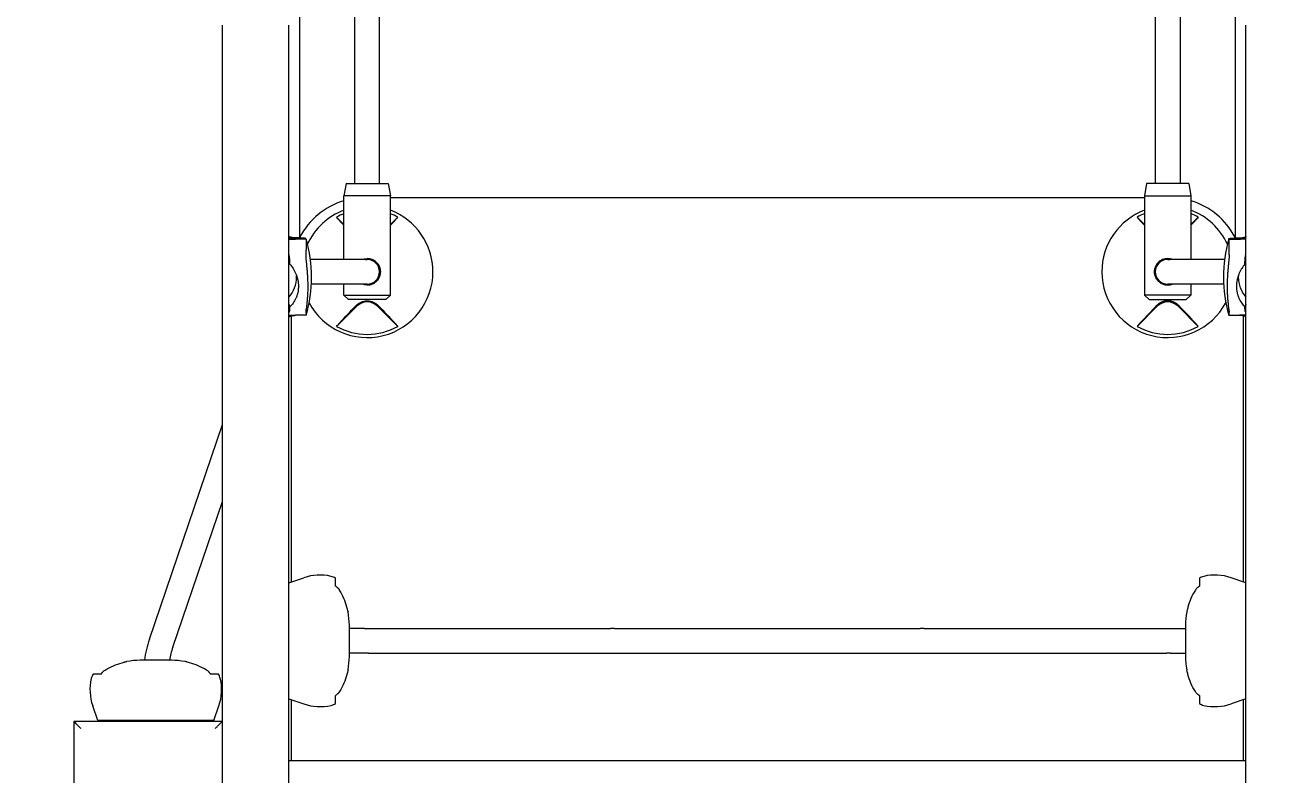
# Model space of a CAD drawing. Extents: x -13189 to 8473, y -8565 to 17872.
# Drawn here: x -879 to -65, y 1614 to 2098 of the extents above; entities that cross this region are included whole.
import ezdxf

# ---------------------------------------------------------------- set-up
doc = ezdxf.new("R2010")
doc.units = 0
doc.header["$LTSCALE"] = 5
doc.header["$PDMODE"] = 33
doc.header["$PDSIZE"] = 20
for name, color, linetype in [('PRODUCT', 3, 'CONTINUOUS'), ('REFERENCE', 9, 'CONTINUOUS'), ('REVIEW_REQUIRED', 30, 'CONTINUOUS')]:
    doc.layers.add(name, color=color, linetype=linetype)
doc.styles.add('LG1', font='arial.ttf', dxfattribs={"height": 185})
doc.dimstyles.new('LG_DIM', dxfattribs={"dimtxt": 185, "dimasz": 120, "dimexe": 50, "dimexo": 1, "dimgap": 50, "dimtad": 1, "dimdec": 0, "dimrnd": 10, "dimtxsty": 'LG1', "dimcen": 2.5, "dimclrt": 4, "dimadec": 4, "dimazin": 3, "dimtfac": 1, "dimtdec": 1, "dimtmove": 0, "dimatfit": 3, "dimarcsym": 0})

# ---------------------------------------------------------------- blocks, each defined once
blk = doc.blocks.new('*D5')
at = {"layer": 'REFERENCE', "color": 0, "transparency": 16777216}
for p in [(3900, 7859.68), (-2500, -5459.68), (7695.79, -5459.68)]:
    blk.add_point(p, dxfattribs=at)
at = {"layer": 'REVIEW_REQUIRED', "color": 0, "lineweight": -2, "transparency": 16777216}
for p, q in [((3901, 7859.68), (7745.79, 7859.68)), ((7695.79, 7739.68), (7695.79, 3779.28)), ((7695.79, -5339.68), (7695.79, 3130.67)), ((-2499, -5459.68), (7745.79, -5459.68))]:
    blk.add_line(p, q, dxfattribs=at)
at = {"layer": 'REVIEW_REQUIRED', "color": 0, "transparency": 16777216}
for points in [[(7675.79, 7739.68), (7715.79, 7739.68), (7695.79, 7859.68)], [(7675.79, -5339.68), (7715.79, -5339.68), (7695.79, -5459.68)]]:
    blk.add_solid(points, dxfattribs=at)
at = {"layer": 'REVIEW_REQUIRED', "color": 4, "transparency": 16777216, "insert": (7695.79, 3454.98), "char_height": 185, "attachment_point": 5, "style": 'LG1'}
blk.add_mtext('\\A1;13320 mm\\P [43\'-8 13/16"]', dxfattribs=at)
blk = doc.blocks.new('*D6')
at = {"layer": 'REFERENCE', "color": 0, "transparency": 16777216}
for p in [(3300, 5864.75), (-6041.13, -3464.75), (-3100, -3464.75)]:
    blk.add_point(p, dxfattribs=at)
at = {"layer": 'REVIEW_REQUIRED', "color": 0, "lineweight": -2, "transparency": 16777216}
for p, q in [((3299, 5864.75), (-6091.13, 5864.75)), ((-6041.13, 5744.75), (-6041.13, 2569.99)), ((-6041.13, -3344.75), (-6041.13, 1921.38)), ((-3101, -3464.75), (-6091.13, -3464.75))]:
    blk.add_line(p, q, dxfattribs=at)
at = {"layer": 'REVIEW_REQUIRED', "color": 0, "transparency": 16777216}
for points in [[(-6061.13, 5744.75), (-6021.13, 5744.75), (-6041.13, 5864.75)], [(-6061.13, -3344.75), (-6021.13, -3344.75), (-6041.13, -3464.75)]]:
    blk.add_solid(points, dxfattribs=at)
at = {"layer": 'REVIEW_REQUIRED', "color": 4, "transparency": 16777216, "insert": (-6041.13, 2245.68), "char_height": 185, "attachment_point": 5, "style": 'LG1'}
blk.add_mtext('\\A1;9330 mm\\P [30\'-7 9/16"]', dxfattribs=at)
blk = doc.blocks.new('*D7')
at = {"layer": 'REFERENCE', "color": 0, "transparency": 16777216}
for p in [(5382.03, 8873.35), (-4227.53, -147.5), (5382.03, -564.99)]:
    blk.add_point(p, dxfattribs=at)
at = {"layer": 'REVIEW_REQUIRED', "color": 0, "lineweight": -2, "transparency": 16777216}
for p, q in [((-4227.53, -146.5), (-4227.53, 8923.35)), ((5382.03, -563.99), (5382.03, 8923.35)), ((-4107.53, 8873.35), (118.72, 8873.35)), ((5262.03, 8873.35), (1506.78, 8873.35))]:
    blk.add_line(p, q, dxfattribs=at)
at = {"layer": 'REVIEW_REQUIRED', "color": 0, "transparency": 16777216}
for points in [[(-4107.53, 8893.35), (-4107.53, 8853.35), (-4227.53, 8873.35)], [(5262.03, 8893.35), (5262.03, 8853.35), (5382.03, 8873.35)]]:
    blk.add_solid(points, dxfattribs=at)
at = {"layer": 'REVIEW_REQUIRED', "color": 4, "transparency": 16777216, "insert": (812.75, 8873.35), "char_height": 185, "attachment_point": 5, "style": 'LG1'}
blk.add_mtext('\\A1;9610 mm\\P [31\'-6 5/8"]', dxfattribs=at)
blk = doc.blocks.new('Variteemalayerit')
at = {"layer": 'REVIEW_REQUIRED', "invisible_edges": 15}
blk.add_3dface([(-10000, -10000, -5), (10000, -10000, -5), (10000, 10000, -5), (-10000, 10000, -5)], dxfattribs=at)

msp = doc.modelspace()

# ---------------------------------------------------------------- linework, layer by layer
at = {"layer": 'PRODUCT', "linetype": 'Continuous', "lineweight": 0}
for p, q in [((-666.5, 1995.5), (-666.5, 2161.5)), ((-650.5, 1995.5), (-650.5, 2161.5)), ((-149.5, 2161.5), (-149.5, 1995.5)), ((-133.5, 2161.5), (-133.5, 1995.5)), ((-702, 1960.33), (-702, 2114.64)), ((-98, 2114.64), (-98, 1960.33)), ((-752, 1817.1), (-752, 2097.82)), ((-709, 1817.1), (-709, 2097.82)), ((-91, 1817.1), (-91, 2097.82)), ((-672.09, 1995.5), (-673.5, 1987.5)), ((-672.09, 1995.5), (-658.47, 1995.5)), ((-658.47, 1995.5), (-644.91, 1995.5)), ((-644.91, 1995.5), (-643.5, 1987.5)), ((-155.09, 1995.5), (-156.5, 1987.5)), ((-141.53, 1995.5), (-155.09, 1995.5)), ((-127.91, 1995.5), (-141.53, 1995.5)), ((-127.91, 1995.5), (-126.5, 1987.5)), ((-658.47, 1987.5), (-673.5, 1987.5)), ((-673.5, 1946.5), (-673.5, 1987.5)), ((-643.5, 1987.5), (-658.47, 1987.5)), ((-643.5, 1923.5), (-643.5, 1987.5)), ((-643.5, 1986.5), (-156.5, 1986.5)), ((-156.5, 1987.5), (-141.53, 1987.5)), ((-156.5, 1987.5), (-156.5, 1923.5)), ((-141.53, 1987.5), (-126.5, 1987.5)), ((-126.5, 1987.5), (-126.5, 1946.5)), ((-673.5, 1969.06), (-678.22, 1973.78)), ((-638.78, 1973.78), (-643.5, 1969.06)), ((-161.22, 1973.78), (-156.5, 1969.06)), ((-126.5, 1969.06), (-121.78, 1973.78)), ((-709, 1959.66), (-704.81, 1959.66)), ((-697.93, 1959.66), (-704.81, 1959.66)), ((-102.07, 1959.66), (-95.19, 1959.66)), ((-91, 1959.66), (-95.19, 1959.66)), ((-708.67, 1948.23), (-709, 1950.28)), ((-91.33, 1948.23), (-91, 1950.28)), ((-659.58, 1946.5), (-695.23, 1946.5)), ((-659.58, 1946.5), (-658.5, 1946.5)), ((-141.5, 1946.5), (-140.42, 1946.5)), ((-104.77, 1946.5), (-140.42, 1946.5)), ((-703.2, 1932.5), (-703.2, 1932.5)), ((-96.8, 1932.5), (-96.8, 1932.5)), ((-696.88, 1930.5), (-696.88, 1930.5)), ((-659.58, 1930.5), (-694.61, 1930.5)), ((-673.5, 1923.5), (-673.5, 1930.5)), ((-673.5, 1923.5), (-658.47, 1923.5)), ((-670.5, 1920.5), (-673.5, 1923.5)), ((-658.5, 1930.5), (-659.58, 1930.5)), ((-658.47, 1923.5), (-643.5, 1923.5)), ((-646.5, 1920.5), (-643.5, 1923.5)), ((-141.53, 1923.5), (-156.5, 1923.5)), ((-153.5, 1920.5), (-156.5, 1923.5)), ((-126.5, 1923.5), (-141.53, 1923.5)), ((-140.42, 1930.5), (-141.5, 1930.5)), ((-105.39, 1930.5), (-140.42, 1930.5)), ((-129.5, 1920.5), (-126.5, 1923.5)), ((-126.5, 1930.5), (-126.5, 1923.5)), ((-103.12, 1930.5), (-103.12, 1930.5)), ((-665.22, 1916.22), (-678.22, 1903.22)), ((-658.47, 1920.5), (-670.5, 1920.5)), ((-646.5, 1920.5), (-658.47, 1920.5)), ((-638.78, 1903.22), (-651.78, 1916.22)), ((-161.22, 1903.22), (-148.22, 1916.22)), ((-153.5, 1920.5), (-141.53, 1920.5)), ((-141.53, 1920.5), (-129.5, 1920.5)), ((-134.78, 1916.22), (-121.78, 1903.22)), ((-709, 1912.26), (-708.67, 1912.67)), ((-709, 1910.37), (-704.81, 1910.37)), ((-707.5, 1910), (-707.5, 1738.07)), ((-697.93, 1910.37), (-704.81, 1910.37)), ((-102.07, 1910.37), (-95.19, 1910.37)), ((-91, 1910.37), (-95.19, 1910.37)), ((-92.5, 1738.07), (-92.5, 1910)), ((-91, 1912.26), (-91.33, 1912.67)), ((-799.17, 1701.09), (-752, 1839.82)), ((-752, 1604.13), (-752, 1817.1)), ((-709, 1604.13), (-709, 1817.1)), ((-91, 1604.13), (-91, 1817.1)), ((-784.02, 1695.94), (-752, 1790.12)), ((-709, 1737.55), (-699.5, 1740.82)), ((-679, 1735.33), (-679, 1740.47)), ((-121, 1740.47), (-121, 1735.33)), ((-91, 1737.55), (-100.5, 1740.82)), ((-670, 1700.05), (-670, 1710.15)), ((-660.26, 1708.05), (-670, 1708.05)), ((-660.26, 1708.05), (-657.74, 1708.05)), ((-657.74, 1708.05), (-501.26, 1708.05)), ((-498.74, 1708.05), (-501.26, 1708.05)), ((-498.74, 1708.05), (-301.26, 1708.05)), ((-298.74, 1708.05), (-301.26, 1708.05)), ((-298.74, 1708.05), (-142.26, 1708.05)), ((-142.26, 1708.05), (-139.74, 1708.05)), ((-139.74, 1708.05), (-130, 1708.05)), ((-130, 1710.15), (-130, 1700.05)), ((-670, 1689.95), (-670, 1700.05)), ((-130, 1700.05), (-130, 1689.95)), ((-795, 1687.5), (-805.1, 1687.5)), ((-784.9, 1687.5), (-795, 1687.5)), ((-660.26, 1692.05), (-670, 1692.05)), ((-657.74, 1692.05), (-660.26, 1692.05)), ((-657.74, 1692.05), (-501.26, 1692.05)), ((-501.26, 1692.05), (-498.74, 1692.05)), ((-498.74, 1692.05), (-301.26, 1692.05)), ((-301.26, 1692.05), (-298.74, 1692.05)), ((-298.74, 1692.05), (-142.26, 1692.05)), ((-139.74, 1692.05), (-142.26, 1692.05)), ((-139.74, 1692.05), (-130, 1692.05)), ((-830.28, 1678.5), (-835.42, 1678.5)), ((-754.58, 1678.5), (-759.72, 1678.5)), ((-709, 1662.55), (-699.5, 1659.28)), ((-679, 1659.63), (-679, 1664.77)), ((-121, 1664.77), (-121, 1659.63)), ((-91, 1662.55), (-100.5, 1659.28)), ((-832.5, 1648.5), (-835.77, 1658)), ((-757.5, 1648.5), (-754.23, 1658)), ((-707.5, 1662.03), (-707.5, 1622.5)), ((-92.5, 1622.5), (-92.5, 1662.03)), ((-752.03, 1647.97), (-847.98, 1647.97)), ((-847.98, 1647.97), (-847.98, 1552.03)), ((-795, 1648.5), (-832.5, 1648.5)), ((-757.5, 1648.5), (-795, 1648.5)), ((-752.03, 1552.03), (-752.03, 1647.97)), ((-91, 1622.5), (-709, 1622.5))]:
    msp.add_line(p, q, dxfattribs=at)
for centre, radius, start, end in [((-659.5, 1938.5), 48, 106.95776, 152.30284), ((-140.5, 1938.5), 48, 27.69716, 73.04224), ((-658.5, 1938.5), 42.51, 110.65994, 155.12278), ((-658.5, 1938.5), 40.42, 111.78613, 119.19749), ((-658.5, 1938.5), 42.51, 0, 69.34006), ((-658.5, 1938.5), 40.42, 60.80251, 68.21387), ((-141.5, 1938.5), 42.51, 110.65994, 180), ((-141.5, 1938.5), 40.42, 111.78613, 119.19749), ((-141.5, 1938.5), 42.51, 24.87722, 69.34006), ((-141.5, 1938.5), 40.42, 60.80251, 68.21387), ((-658.5, 1938.5), 8, 0, 90), ((-141.5, 1938.5), 8, 90, 180), ((-658.5, 1938.5), 42.51, 208.043, 0), ((-658.5, 1938.5), 8, 270, 0), ((-141.5, 1938.5), 42.51, 180, 331.957), ((-141.5, 1938.5), 8, 180, 270), ((-658.5, 1938.5), 42.51, 204.45204, 204.45214), ((-658.5, 1909.5), 9.5, 90, 135), ((-658.5, 1909.5), 9.5, 45, 90), ((-141.5, 1909.5), 9.5, 90, 135), ((-141.5, 1909.5), 9.5, 45, 90), ((-141.5, 1938.5), 42.51, 335.54786, 335.54796), ((-658.5, 1938.5), 40.42, 240.80251, 299.19749), ((-141.5, 1938.5), 40.42, 240.80251, 299.19749), ((-689.08, 1710.56), 32, 76.84672, 109), ((-683.62, 1733.93), 8, 54.72111, 76.84672), ((-116.38, 1733.93), 8, 103.15328, 125.27889), ((-110.92, 1710.56), 32, 71, 103.15328), ((-739.97, 1708.07), 70, 1.70004, 8.84171), ((-60.03, 1708.07), 70, 171.15829, 178.29996), ((-731, 1677.92), 72, 161.22197, 172.35177), ((-731, 1677.92), 56, 161.22197, 170.14726), ((-803.02, 1617.53), 70, 91.70004, 98.84171), ((-786.98, 1617.53), 70, 81.15829, 88.29996), ((-739.97, 1692.03), 70, 351.15829, 358.29996), ((-60.03, 1692.03), 70, 181.70004, 188.84171), ((-828.88, 1673.88), 8, 144.72111, 166.84672), ((-761.12, 1673.88), 8, 13.15328, 35.27889), ((-805.51, 1668.42), 32, 166.84672, 199), ((-784.49, 1668.42), 32, 341, 13.15328), ((-689.08, 1689.53), 32, 251, 283.15328), ((-683.62, 1666.16), 8, 283.15328, 305.27889), ((-116.38, 1666.16), 8, 234.72111, 256.84672), ((-110.92, 1689.53), 32, 256.84672, 289)]:
    msp.add_arc(centre, radius, start, end, dxfattribs=at)
for centre, major_axis, start_param, end_param in [((-785.33, 1935.01), (90.83, 0), 0, 0.275829), ((-14.67, 1935.01), (-90.83, 0), 6.007357, 6.283185), ((-723.5, 1935.01), (19.4, 0), 5.556401, 6.283185), ((-723.5, 1935.01), (19.4, 0), 0, 0.055321), ((-785.33, 1935.01), (90.83, 0), 6.007357, 6.283185), ((-14.67, 1935.01), (-90.83, 0), 0, 0.275829), ((-76.5, 1935.01), (-19.4, 0), 6.227864, 6.283185), ((-76.5, 1935.01), (-19.4, 0), 0, 0.726784)]:
    msp.add_ellipse(centre, major_axis=major_axis, ratio=0.996195, start_param=start_param, end_param=end_param, dxfattribs=at)
for points, knots in [([(-678.22, 1973.78), (-677.96, 1973.45), (-677.65, 1973.08), (-677.11, 1972.46), (-676.91, 1972.24), (-676.51, 1971.78), (-676.3, 1971.55), (-676.07, 1971.31)], [0.000000242, 0.000000242, 0.000000242, 0.000000242, 0.002114103, 0.002114103, 0.003171033, 0.003171033, 0.004227963, 0.004227963, 0.004227963, 0.004227963]), ([(-640.93, 1971.31), (-640.48, 1971.79), (-640.08, 1972.24), (-639.54, 1972.86), (-639.37, 1973.06), (-639.05, 1973.44), (-638.91, 1973.62), (-638.78, 1973.78)], [0.000000486, 0.000000486, 0.000000486, 0.000000486, 0.002114988, 0.002114988, 0.003172238, 0.003172238, 0.004229489, 0.004229489, 0.004229489, 0.004229489]), ([(-159.07, 1971.31), (-159.52, 1971.79), (-159.92, 1972.24), (-160.46, 1972.86), (-160.63, 1973.06), (-160.95, 1973.44), (-161.09, 1973.62), (-161.22, 1973.78)], [0.000000486, 0.000000486, 0.000000486, 0.000000486, 0.002114988, 0.002114988, 0.003172238, 0.003172238, 0.004229489, 0.004229489, 0.004229489, 0.004229489]), ([(-121.78, 1973.78), (-122.04, 1973.45), (-122.35, 1973.08), (-122.89, 1972.46), (-123.09, 1972.24), (-123.49, 1971.78), (-123.7, 1971.55), (-123.93, 1971.31)], [0.000000242, 0.000000242, 0.000000242, 0.000000242, 0.002114103, 0.002114103, 0.003171033, 0.003171033, 0.004227963, 0.004227963, 0.004227963, 0.004227963]), ([(-705.1, 1960.42), (-705.68, 1960.43), (-706.27, 1960.48), (-707.44, 1960.7), (-708.03, 1960.86), (-708.6, 1961.07)], [0, 0, 0, 0, 0.001800625, 0.001800625, 0.00360125, 0.00360125, 0.00360125, 0.00360125]), ([(-698.07, 1959.94), (-698.1, 1959.99), (-698.29, 1960.04), (-698.73, 1960.11), (-698.82, 1960.12), (-699.04, 1960.14), (-699.15, 1960.16), (-699.52, 1960.19), (-699.8, 1960.21), (-700.27, 1960.25), (-700.44, 1960.26), (-700.79, 1960.28), (-700.96, 1960.29), (-701.52, 1960.31), (-701.92, 1960.33), (-702.76, 1960.36), (-703.21, 1960.37), (-704.13, 1960.4), (-704.61, 1960.41), (-705.1, 1960.42)], [0, 0, 0, 0, 0.00305771, 0.00305771, 0.00382214, 0.00382214, 0.00458657, 0.00458657, 0.00611543, 0.00611543, 0.00687986, 0.00687986, 0.00764428, 0.00764428, 0.00917314, 0.00917314, 0.010702, 0.010702, 0.01223085, 0.01223085, 0.01223085, 0.01223085]), ([(-101.93, 1959.94), (-101.9, 1959.99), (-101.71, 1960.04), (-101.27, 1960.11), (-101.18, 1960.12), (-100.96, 1960.14), (-100.85, 1960.16), (-100.48, 1960.19), (-100.2, 1960.21), (-99.73, 1960.25), (-99.56, 1960.26), (-99.21, 1960.28), (-99.04, 1960.29), (-98.48, 1960.31), (-98.08, 1960.33), (-97.24, 1960.36), (-96.79, 1960.37), (-95.87, 1960.4), (-95.39, 1960.41), (-94.9, 1960.42)], [0, 0, 0, 0, 0.00305771, 0.00305771, 0.00382214, 0.00382214, 0.00458657, 0.00458657, 0.00611543, 0.00611543, 0.00687986, 0.00687986, 0.00764428, 0.00764428, 0.00917314, 0.00917314, 0.010702, 0.010702, 0.01223085, 0.01223085, 0.01223085, 0.01223085]), ([(-94.9, 1960.42), (-94.32, 1960.43), (-93.73, 1960.48), (-92.56, 1960.7), (-91.97, 1960.86), (-91.4, 1961.07)], [0, 0, 0, 0, 0.001800625, 0.001800625, 0.00360125, 0.00360125, 0.00360125, 0.00360125]), ([(-698.14, 1948.23), (-698.14, 1947.99), (-698.13, 1947.66), (-698.09, 1947.04), (-698.07, 1946.81), (-698.03, 1946.3), (-698, 1946.02), (-697.91, 1945.13), (-697.84, 1944.46), (-697.73, 1943.36), (-697.69, 1942.97), (-697.6, 1942.16), (-697.56, 1941.73), (-697.43, 1940.43), (-697.35, 1939.51), (-697.23, 1938.06), (-697.19, 1937.56), (-697.12, 1936.54), (-697.09, 1936.03), (-697, 1934.47), (-696.96, 1933.41), (-696.91, 1931.8), (-696.9, 1931.26), (-696.88, 1930.17), (-696.87, 1929.62), (-696.87, 1929.09)], [0.0000002, 0.0000002, 0.0000002, 0.0000002, 0.00322872, 0.00322872, 0.00484298, 0.00484298, 0.00645725, 0.00645725, 0.00968577, 0.00968577, 0.01130003, 0.01130003, 0.01291429, 0.01291429, 0.01614282, 0.01614282, 0.01775708, 0.01775708, 0.01937134, 0.01937134, 0.02259987, 0.02259987, 0.02421413, 0.02421413, 0.02582839, 0.02582839, 0.02582839, 0.02582839]), ([(-101.86, 1948.23), (-101.86, 1947.99), (-101.87, 1947.66), (-101.91, 1947.04), (-101.93, 1946.81), (-101.97, 1946.3), (-102, 1946.02), (-102.09, 1945.13), (-102.16, 1944.46), (-102.27, 1943.36), (-102.31, 1942.97), (-102.4, 1942.16), (-102.44, 1941.73), (-102.57, 1940.43), (-102.65, 1939.51), (-102.77, 1938.06), (-102.81, 1937.56), (-102.88, 1936.54), (-102.91, 1936.03), (-103, 1934.47), (-103.04, 1933.41), (-103.09, 1931.8), (-103.1, 1931.26), (-103.12, 1930.17), (-103.13, 1929.62), (-103.13, 1929.09)], [0.0000002, 0.0000002, 0.0000002, 0.0000002, 0.00322872, 0.00322872, 0.00484298, 0.00484298, 0.00645725, 0.00645725, 0.00968577, 0.00968577, 0.01130003, 0.01130003, 0.01291429, 0.01291429, 0.01614282, 0.01614282, 0.01775708, 0.01775708, 0.01937134, 0.01937134, 0.02259987, 0.02259987, 0.02421413, 0.02421413, 0.02582839, 0.02582839, 0.02582839, 0.02582839]), ([(-708.35, 1943.37), (-707.62, 1942.52), (-706.93, 1941.58), (-705.96, 1940.03), (-705.64, 1939.48), (-705.05, 1938.34), (-704.78, 1937.75), (-704.28, 1936.53), (-704.05, 1935.9), (-703.65, 1934.6), (-703.48, 1933.92), (-703.06, 1931.88), (-702.91, 1930.5), (-702.91, 1929.09)], [0.0006161, 0.0006161, 0.0006161, 0.0006161, 0.0048042, 0.0048042, 0.00689825, 0.00689825, 0.0089923, 0.0089923, 0.01108635, 0.01108635, 0.0131804, 0.0131804, 0.0173685, 0.0173685, 0.0173685, 0.0173685]), ([(-661.34, 1946.5), (-661.22, 1946.54), (-661.1, 1946.58), (-660.7, 1946.71), (-660.43, 1946.77), (-659.61, 1946.94), (-659.04, 1947), (-658.47, 1947)], [0.024248815, 0.024248815, 0.024248815, 0.024248815, 0.024635005, 0.024635005, 0.025484488, 0.025484488, 0.027183454, 0.027183454, 0.027183454, 0.027183454]), ([(-658.5, 1930), (-657.94, 1930), (-657.38, 1930.06), (-656.29, 1930.28), (-655.74, 1930.45), (-654.72, 1930.88), (-654.23, 1931.15), (-653.32, 1931.77), (-652.89, 1932.11), (-652.32, 1932.69), (-652.14, 1932.89), (-651.79, 1933.31), (-651.63, 1933.53), (-651.17, 1934.21), (-650.91, 1934.69), (-650.59, 1935.45), (-650.49, 1935.72), (-650.32, 1936.25), (-650.25, 1936.53), (-650.09, 1937.36), (-650.03, 1937.92), (-650.03, 1939.07), (-650.08, 1939.64), (-650.25, 1940.47), (-650.32, 1940.74), (-650.49, 1941.28), (-650.59, 1941.54), (-650.8, 1942.05), (-650.92, 1942.3), (-651.18, 1942.78), (-651.33, 1943.02), (-651.79, 1943.7), (-652.13, 1944.12), (-652.9, 1944.89), (-653.33, 1945.24), (-654.24, 1945.85), (-654.72, 1946.12), (-655.49, 1946.44), (-655.76, 1946.54), (-656.3, 1946.71), (-656.57, 1946.77), (-657.38, 1946.94), (-657.94, 1947), (-658.5, 1947)], [0.00003262, 0.00003262, 0.00003262, 0.00003262, 0.00169897, 0.00169897, 0.00339793, 0.00339793, 0.0050969, 0.0050969, 0.00679586, 0.00679586, 0.00764535, 0.00764535, 0.00849483, 0.00849483, 0.0101938, 0.0101938, 0.01104328, 0.01104328, 0.01189276, 0.01189276, 0.01359173, 0.01359173, 0.01529069, 0.01529069, 0.01614018, 0.01614018, 0.01698966, 0.01698966, 0.01783914, 0.01783914, 0.01868862, 0.01868862, 0.02038759, 0.02038759, 0.02208656, 0.02208656, 0.02378552, 0.02378552, 0.02463501, 0.02463501, 0.02548449, 0.02548449, 0.02715079, 0.02715079, 0.02715079, 0.02715079]), ([(-658.47, 1947), (-657.89, 1947), (-657.33, 1946.94), (-656.22, 1946.72), (-655.68, 1946.55), (-654.65, 1946.12), (-654.17, 1945.85), (-653.25, 1945.23), (-652.83, 1944.89), (-652.26, 1944.31), (-652.08, 1944.11), (-651.73, 1943.69), (-651.57, 1943.47), (-651.11, 1942.79), (-650.85, 1942.31), (-650.43, 1941.29), (-650.26, 1940.75), (-650.09, 1939.92), (-650.05, 1939.64), (-649.99, 1939.08), (-649.97, 1938.79), (-649.97, 1937.93), (-650.03, 1937.37), (-650.2, 1936.54), (-650.27, 1936.26), (-650.43, 1935.73), (-650.53, 1935.47), (-650.74, 1934.96), (-650.86, 1934.71), (-651.12, 1934.22), (-651.26, 1933.98), (-651.72, 1933.3), (-652.07, 1932.89), (-652.64, 1932.31), (-652.84, 1932.12), (-653.27, 1931.77), (-653.48, 1931.61), (-654.16, 1931.15), (-654.64, 1930.89), (-655.42, 1930.56), (-655.68, 1930.46), (-656.22, 1930.3), (-656.49, 1930.23), (-657.04, 1930.12), (-657.32, 1930.07), (-657.89, 1930.01), (-658.18, 1930), (-658.47, 1930)], [0.02718345, 0.02718345, 0.02718345, 0.02718345, 0.02887889, 0.02887889, 0.03057432, 0.03057432, 0.03226976, 0.03226976, 0.0339652, 0.0339652, 0.03481291, 0.03481291, 0.03566063, 0.03566063, 0.03735607, 0.03735607, 0.0390515, 0.0390515, 0.03989922, 0.03989922, 0.04074694, 0.04074694, 0.04244237, 0.04244237, 0.04329009, 0.04329009, 0.04413781, 0.04413781, 0.04498552, 0.04498552, 0.04583324, 0.04583324, 0.04752868, 0.04752868, 0.0483764, 0.0483764, 0.04922411, 0.04922411, 0.05091955, 0.05091955, 0.05176727, 0.05176727, 0.05261498, 0.05261498, 0.0534627, 0.0534627, 0.05431042, 0.05431042, 0.05431042, 0.05431042]), ([(-141.53, 1947), (-142.11, 1947), (-142.67, 1946.94), (-143.78, 1946.72), (-144.32, 1946.55), (-145.35, 1946.12), (-145.83, 1945.85), (-146.75, 1945.23), (-147.17, 1944.89), (-147.74, 1944.31), (-147.92, 1944.11), (-148.27, 1943.69), (-148.43, 1943.47), (-148.89, 1942.79), (-149.15, 1942.31), (-149.57, 1941.29), (-149.74, 1940.75), (-149.91, 1939.92), (-149.95, 1939.64), (-150.01, 1939.08), (-150.03, 1938.79), (-150.03, 1937.93), (-149.97, 1937.37), (-149.8, 1936.54), (-149.73, 1936.26), (-149.57, 1935.73), (-149.47, 1935.47), (-149.26, 1934.96), (-149.14, 1934.71), (-148.88, 1934.22), (-148.74, 1933.98), (-148.28, 1933.3), (-147.93, 1932.89), (-147.36, 1932.31), (-147.16, 1932.12), (-146.73, 1931.77), (-146.52, 1931.61), (-145.84, 1931.15), (-145.36, 1930.89), (-144.58, 1930.56), (-144.32, 1930.46), (-143.78, 1930.3), (-143.51, 1930.23), (-142.96, 1930.12), (-142.68, 1930.07), (-142.11, 1930.01), (-141.82, 1930), (-141.53, 1930)], [0.02718345, 0.02718345, 0.02718345, 0.02718345, 0.02887889, 0.02887889, 0.03057432, 0.03057432, 0.03226976, 0.03226976, 0.0339652, 0.0339652, 0.03481291, 0.03481291, 0.03566063, 0.03566063, 0.03735607, 0.03735607, 0.0390515, 0.0390515, 0.03989922, 0.03989922, 0.04074694, 0.04074694, 0.04244237, 0.04244237, 0.04329009, 0.04329009, 0.04413781, 0.04413781, 0.04498552, 0.04498552, 0.04583324, 0.04583324, 0.04752868, 0.04752868, 0.0483764, 0.0483764, 0.04922411, 0.04922411, 0.05091955, 0.05091955, 0.05176727, 0.05176727, 0.05261498, 0.05261498, 0.0534627, 0.0534627, 0.05431042, 0.05431042, 0.05431042, 0.05431042]), ([(-141.5, 1930), (-142.06, 1930), (-142.62, 1930.06), (-143.71, 1930.28), (-144.26, 1930.45), (-145.28, 1930.88), (-145.77, 1931.15), (-146.68, 1931.77), (-147.11, 1932.11), (-147.68, 1932.69), (-147.86, 1932.89), (-148.21, 1933.31), (-148.37, 1933.53), (-148.83, 1934.21), (-149.09, 1934.69), (-149.41, 1935.45), (-149.51, 1935.72), (-149.68, 1936.25), (-149.75, 1936.53), (-149.91, 1937.36), (-149.97, 1937.92), (-149.97, 1939.07), (-149.92, 1939.64), (-149.75, 1940.47), (-149.68, 1940.74), (-149.51, 1941.28), (-149.41, 1941.54), (-149.2, 1942.05), (-149.08, 1942.3), (-148.82, 1942.78), (-148.67, 1943.02), (-148.21, 1943.7), (-147.87, 1944.12), (-147.1, 1944.89), (-146.67, 1945.24), (-145.76, 1945.85), (-145.28, 1946.12), (-144.51, 1946.44), (-144.24, 1946.54), (-143.7, 1946.71), (-143.43, 1946.77), (-142.62, 1946.94), (-142.06, 1947), (-141.5, 1947)], [0.00003262, 0.00003262, 0.00003262, 0.00003262, 0.00169897, 0.00169897, 0.00339793, 0.00339793, 0.0050969, 0.0050969, 0.00679586, 0.00679586, 0.00764535, 0.00764535, 0.00849483, 0.00849483, 0.0101938, 0.0101938, 0.01104328, 0.01104328, 0.01189276, 0.01189276, 0.01359173, 0.01359173, 0.01529069, 0.01529069, 0.01614018, 0.01614018, 0.01698966, 0.01698966, 0.01783914, 0.01783914, 0.01868862, 0.01868862, 0.02038759, 0.02038759, 0.02208656, 0.02208656, 0.02378552, 0.02378552, 0.02463501, 0.02463501, 0.02548449, 0.02548449, 0.02715079, 0.02715079, 0.02715079, 0.02715079]), ([(-138.66, 1946.5), (-138.78, 1946.54), (-138.9, 1946.58), (-139.3, 1946.71), (-139.57, 1946.77), (-140.39, 1946.94), (-140.96, 1947), (-141.53, 1947)], [0.024248815, 0.024248815, 0.024248815, 0.024248815, 0.024635005, 0.024635005, 0.025484488, 0.025484488, 0.027183454, 0.027183454, 0.027183454, 0.027183454]), ([(-91.65, 1943.37), (-92.38, 1942.52), (-93.07, 1941.58), (-94.04, 1940.03), (-94.36, 1939.48), (-94.95, 1938.34), (-95.22, 1937.75), (-95.72, 1936.53), (-95.95, 1935.9), (-96.35, 1934.6), (-96.52, 1933.92), (-96.94, 1931.88), (-97.09, 1930.5), (-97.09, 1929.09)], [0.0006161, 0.0006161, 0.0006161, 0.0006161, 0.0048042, 0.0048042, 0.00689825, 0.00689825, 0.0089923, 0.0089923, 0.01108635, 0.01108635, 0.0131804, 0.0131804, 0.0173685, 0.0173685, 0.0173685, 0.0173685]), ([(-702.91, 1929.09), (-702.91, 1928.74), (-702.92, 1928.38), (-702.96, 1927.69), (-702.98, 1927.35), (-703.09, 1926.32), (-703.2, 1925.66), (-703.41, 1924.68), (-703.49, 1924.35), (-703.66, 1923.72), (-703.75, 1923.41), (-704.06, 1922.49), (-704.28, 1921.91), (-704.79, 1920.79), (-705.06, 1920.25), (-705.65, 1919.23), (-705.96, 1918.75), (-706.6, 1917.86), (-706.94, 1917.43), (-707.63, 1916.64), (-707.99, 1916.27), (-708.35, 1915.92)], [0.0173685, 0.0173685, 0.0173685, 0.0173685, 0.01841269, 0.01841269, 0.01945689, 0.01945689, 0.02154529, 0.02154529, 0.02258948, 0.02258948, 0.02363368, 0.02363368, 0.02572208, 0.02572208, 0.02781047, 0.02781047, 0.02989887, 0.02989887, 0.03198726, 0.03198726, 0.03407566, 0.03407566, 0.03407566, 0.03407566]), ([(-696.87, 1929.09), (-696.87, 1928.01), (-696.89, 1926.95), (-696.94, 1925.39), (-696.96, 1924.87), (-697.01, 1923.85), (-697.03, 1923.36), (-697.12, 1921.9), (-697.19, 1920.98), (-697.31, 1919.66), (-697.35, 1919.23), (-697.43, 1918.42), (-697.47, 1918.03), (-697.6, 1916.92), (-697.68, 1916.25), (-697.84, 1915.05), (-697.91, 1914.53), (-698, 1913.9), (-698.03, 1913.71), (-698.07, 1913.38), (-698.09, 1913.23), (-698.13, 1912.87), (-698.14, 1912.72), (-698.14, 1912.67)], [0.02582839, 0.02582839, 0.02582839, 0.02582839, 0.0290553, 0.0290553, 0.03066876, 0.03066876, 0.03228222, 0.03228222, 0.03550913, 0.03550913, 0.03712259, 0.03712259, 0.03873604, 0.03873604, 0.04196296, 0.04196296, 0.04518987, 0.04518987, 0.04680333, 0.04680333, 0.04841679, 0.04841679, 0.0516437, 0.0516437, 0.0516437, 0.0516437]), ([(-658.47, 1930), (-659.04, 1930), (-659.61, 1930.06), (-660.56, 1930.25), (-660.96, 1930.36), (-661.34, 1930.5)], [0, 0, 0, 0, 0.001698966, 0.001698966, 0.002929912, 0.002929912, 0.002929912, 0.002929912]), ([(-141.53, 1930), (-140.96, 1930), (-140.39, 1930.06), (-139.44, 1930.25), (-139.04, 1930.36), (-138.66, 1930.5)], [0, 0, 0, 0, 0.001698966, 0.001698966, 0.002929912, 0.002929912, 0.002929912, 0.002929912]), ([(-103.13, 1929.09), (-103.13, 1928.01), (-103.11, 1926.95), (-103.06, 1925.39), (-103.04, 1924.87), (-102.99, 1923.85), (-102.97, 1923.36), (-102.88, 1921.9), (-102.81, 1920.98), (-102.69, 1919.66), (-102.65, 1919.23), (-102.57, 1918.42), (-102.53, 1918.03), (-102.4, 1916.92), (-102.32, 1916.25), (-102.16, 1915.05), (-102.09, 1914.53), (-102, 1913.9), (-101.97, 1913.71), (-101.93, 1913.38), (-101.91, 1913.23), (-101.87, 1912.87), (-101.86, 1912.72), (-101.86, 1912.67)], [0.02582839, 0.02582839, 0.02582839, 0.02582839, 0.0290553, 0.0290553, 0.03066876, 0.03066876, 0.03228222, 0.03228222, 0.03550913, 0.03550913, 0.03712259, 0.03712259, 0.03873604, 0.03873604, 0.04196296, 0.04196296, 0.04518987, 0.04518987, 0.04680333, 0.04680333, 0.04841679, 0.04841679, 0.0516437, 0.0516437, 0.0516437, 0.0516437]), ([(-97.09, 1929.09), (-97.09, 1928.74), (-97.08, 1928.38), (-97.04, 1927.69), (-97.02, 1927.35), (-96.91, 1926.32), (-96.8, 1925.66), (-96.59, 1924.68), (-96.51, 1924.35), (-96.34, 1923.72), (-96.25, 1923.41), (-95.94, 1922.49), (-95.72, 1921.91), (-95.21, 1920.79), (-94.94, 1920.25), (-94.35, 1919.23), (-94.04, 1918.75), (-93.4, 1917.86), (-93.06, 1917.43), (-92.37, 1916.64), (-92.01, 1916.27), (-91.65, 1915.92)], [0.0173685, 0.0173685, 0.0173685, 0.0173685, 0.01841269, 0.01841269, 0.01945689, 0.01945689, 0.02154529, 0.02154529, 0.02258948, 0.02258948, 0.02363368, 0.02363368, 0.02572208, 0.02572208, 0.02781047, 0.02781047, 0.02989887, 0.02989887, 0.03198726, 0.03198726, 0.03407566, 0.03407566, 0.03407566, 0.03407566]), ([(-665.68, 1916.68), (-665.22, 1917.15), (-664.71, 1917.58), (-663.89, 1918.14), (-663.61, 1918.32), (-663.02, 1918.64), (-662.72, 1918.79), (-661.8, 1919.18), (-661.16, 1919.38), (-660.17, 1919.58), (-659.84, 1919.63), (-659.17, 1919.7), (-658.83, 1919.72), (-658.5, 1919.72)], [0.000143327, 0.000143327, 0.000143327, 0.000143327, 0.002148725, 0.002148725, 0.003151424, 0.003151424, 0.004154123, 0.004154123, 0.006159521, 0.006159521, 0.00716222, 0.00716222, 0.008164918, 0.008164918, 0.008164918, 0.008164918]), ([(-658.5, 1919.72), (-658.17, 1919.72), (-657.83, 1919.7), (-657.16, 1919.63), (-656.83, 1919.58), (-655.84, 1919.38), (-655.2, 1919.18), (-653.97, 1918.66), (-653.38, 1918.33), (-652.29, 1917.58), (-651.78, 1917.15), (-651.32, 1916.68)], [0.008164918, 0.008164918, 0.008164918, 0.008164918, 0.009167239, 0.009167239, 0.01016956, 0.01016956, 0.012174201, 0.012174201, 0.014178842, 0.014178842, 0.016183483, 0.016183483, 0.016183483, 0.016183483]), ([(-141.5, 1919.72), (-141.83, 1919.72), (-142.17, 1919.7), (-142.84, 1919.63), (-143.17, 1919.58), (-144.16, 1919.38), (-144.8, 1919.18), (-146.03, 1918.66), (-146.62, 1918.33), (-147.71, 1917.58), (-148.22, 1917.15), (-148.68, 1916.68)], [0.008164918, 0.008164918, 0.008164918, 0.008164918, 0.009167239, 0.009167239, 0.01016956, 0.01016956, 0.012174201, 0.012174201, 0.014178842, 0.014178842, 0.016183483, 0.016183483, 0.016183483, 0.016183483]), ([(-134.32, 1916.68), (-134.78, 1917.15), (-135.29, 1917.58), (-136.11, 1918.14), (-136.39, 1918.32), (-136.98, 1918.64), (-137.28, 1918.79), (-138.2, 1919.18), (-138.84, 1919.38), (-139.83, 1919.58), (-140.16, 1919.63), (-140.83, 1919.7), (-141.17, 1919.72), (-141.5, 1919.72)], [0.000143327, 0.000143327, 0.000143327, 0.000143327, 0.002148725, 0.002148725, 0.003151424, 0.003151424, 0.004154123, 0.004154123, 0.006159521, 0.006159521, 0.00716222, 0.00716222, 0.008164918, 0.008164918, 0.008164918, 0.008164918]), ([(-678.22, 1903.22), (-677.96, 1903.55), (-677.65, 1903.92), (-677.11, 1904.54), (-676.91, 1904.76), (-676.51, 1905.22), (-676.3, 1905.45), (-676.07, 1905.69)], [0.000000242, 0.000000242, 0.000000242, 0.000000242, 0.002114103, 0.002114103, 0.003171033, 0.003171033, 0.004227963, 0.004227963, 0.004227963, 0.004227963]), ([(-640.93, 1905.69), (-640.48, 1905.21), (-640.08, 1904.76), (-639.54, 1904.14), (-639.37, 1903.94), (-639.05, 1903.56), (-638.91, 1903.38), (-638.78, 1903.22)], [0.000000486, 0.000000486, 0.000000486, 0.000000486, 0.002114988, 0.002114988, 0.003172238, 0.003172238, 0.004229489, 0.004229489, 0.004229489, 0.004229489]), ([(-159.07, 1905.69), (-159.52, 1905.21), (-159.92, 1904.76), (-160.46, 1904.14), (-160.63, 1903.94), (-160.95, 1903.56), (-161.09, 1903.38), (-161.22, 1903.22)], [0.000000486, 0.000000486, 0.000000486, 0.000000486, 0.002114988, 0.002114988, 0.003172238, 0.003172238, 0.004229489, 0.004229489, 0.004229489, 0.004229489]), ([(-121.78, 1903.22), (-122.04, 1903.55), (-122.35, 1903.92), (-122.89, 1904.54), (-123.09, 1904.76), (-123.49, 1905.22), (-123.7, 1905.45), (-123.93, 1905.69)], [0.000000242, 0.000000242, 0.000000242, 0.000000242, 0.002114103, 0.002114103, 0.003171033, 0.003171033, 0.004227963, 0.004227963, 0.004227963, 0.004227963]), ([(-676.35, 1732.86), (-676.64, 1733.34), (-677.01, 1733.79), (-677.67, 1734.41), (-677.92, 1734.61), (-678.43, 1734.99), (-678.71, 1735.17), (-679, 1735.33)], [0.000000486, 0.000000486, 0.000000486, 0.000000486, 0.002114988, 0.002114988, 0.003172238, 0.003172238, 0.004229489, 0.004229489, 0.004229489, 0.004229489]), ([(-677.45, 1734.2), (-677.23, 1734), (-677.03, 1733.78), (-676.66, 1733.33), (-676.49, 1733.1), (-676.35, 1732.86)], [0.002130517, 0.002130517, 0.002130517, 0.002130517, 0.003171033, 0.003171033, 0.004227963, 0.004227963, 0.004227963, 0.004227963]), ([(-121, 1735.33), (-121.58, 1735), (-122.09, 1734.63), (-122.76, 1734.01), (-122.97, 1733.79), (-123.34, 1733.33), (-123.51, 1733.1), (-123.65, 1732.86)], [0.000000242, 0.000000242, 0.000000242, 0.000000242, 0.002114103, 0.002114103, 0.003171033, 0.003171033, 0.004227963, 0.004227963, 0.004227963, 0.004227963]), ([(-122.55, 1734.2), (-122.55, 1734.2), (-122.55, 1734.2), (-122.33, 1734.41), (-122.08, 1734.61), (-121.57, 1734.99), (-121.29, 1735.17), (-121, 1735.33)], [0.002113316, 0.002113316, 0.002113316, 0.002113316, 0.002114988, 0.002114988, 0.003172238, 0.003172238, 0.004229489, 0.004229489, 0.004229489, 0.004229489]), ([(-670.8, 1718.83), (-670.8, 1718.83), (-670.8, 1718.85), (-670.82, 1718.92), (-670.83, 1718.97), (-670.88, 1719.17), (-670.93, 1719.37), (-671.06, 1719.89), (-671.14, 1720.22), (-671.34, 1720.97), (-671.45, 1721.4), (-671.58, 1721.87)], [0.008164918, 0.008164918, 0.008164918, 0.008164918, 0.009167239, 0.009167239, 0.01016956, 0.01016956, 0.012174201, 0.012174201, 0.014178842, 0.014178842, 0.016183483, 0.016183483, 0.016183483, 0.016183483]), ([(-128.42, 1721.87), (-128.55, 1721.4), (-128.66, 1720.97), (-128.81, 1720.41), (-128.85, 1720.23), (-128.93, 1719.91), (-128.97, 1719.76), (-129.07, 1719.37), (-129.12, 1719.17), (-129.17, 1718.97), (-129.18, 1718.92), (-129.2, 1718.85), (-129.2, 1718.83), (-129.2, 1718.83)], [0.000143327, 0.000143327, 0.000143327, 0.000143327, 0.002148725, 0.002148725, 0.003151424, 0.003151424, 0.004154123, 0.004154123, 0.006159521, 0.006159521, 0.00716222, 0.00716222, 0.008164918, 0.008164918, 0.008164918, 0.008164918]), ([(-670.84, 1718.99), (-670.83, 1718.94), (-670.82, 1718.91), (-670.8, 1718.85), (-670.8, 1718.83), (-670.8, 1718.83)], [0.006408174, 0.006408174, 0.006408174, 0.006408174, 0.00716222, 0.00716222, 0.008164918, 0.008164918, 0.008164918, 0.008164918]), ([(-816.82, 1685.92), (-816.35, 1686.05), (-815.92, 1686.16), (-815.36, 1686.31), (-815.18, 1686.35), (-814.86, 1686.43), (-814.71, 1686.47), (-814.32, 1686.57), (-814.12, 1686.62), (-813.92, 1686.67), (-813.87, 1686.68), (-813.8, 1686.7), (-813.78, 1686.7), (-813.78, 1686.7)], [0.000143327, 0.000143327, 0.000143327, 0.000143327, 0.002148725, 0.002148725, 0.003151424, 0.003151424, 0.004154123, 0.004154123, 0.006159521, 0.006159521, 0.00716222, 0.00716222, 0.008164918, 0.008164918, 0.008164918, 0.008164918]), ([(-773.18, 1685.92), (-773.65, 1686.05), (-774.08, 1686.16), (-774.64, 1686.31), (-774.82, 1686.35), (-775.14, 1686.43), (-775.29, 1686.47), (-775.68, 1686.57), (-775.88, 1686.62), (-776.08, 1686.67), (-776.13, 1686.68), (-776.2, 1686.7), (-776.22, 1686.7), (-776.22, 1686.7)], [0.000143327, 0.000143327, 0.000143327, 0.000143327, 0.002148725, 0.002148725, 0.003151424, 0.003151424, 0.004154123, 0.004154123, 0.006159521, 0.006159521, 0.00716222, 0.00716222, 0.008164918, 0.008164918, 0.008164918, 0.008164918]), ([(-830.28, 1678.5), (-829.95, 1679.08), (-829.58, 1679.59), (-828.96, 1680.26), (-828.74, 1680.47), (-828.28, 1680.84), (-828.05, 1681.01), (-827.81, 1681.15)], [0.000000242, 0.000000242, 0.000000242, 0.000000242, 0.002114103, 0.002114103, 0.003171033, 0.003171033, 0.004227963, 0.004227963, 0.004227963, 0.004227963]), ([(-829.15, 1680.05), (-829.15, 1680.05), (-829.15, 1680.05), (-829.36, 1679.83), (-829.56, 1679.58), (-829.94, 1679.07), (-830.12, 1678.79), (-830.28, 1678.5)], [0.002113316, 0.002113316, 0.002113316, 0.002113316, 0.002114988, 0.002114988, 0.003172238, 0.003172238, 0.004229489, 0.004229489, 0.004229489, 0.004229489]), ([(-759.72, 1678.5), (-760.05, 1679.08), (-760.42, 1679.59), (-761.04, 1680.26), (-761.26, 1680.47), (-761.72, 1680.84), (-761.95, 1681.01), (-762.19, 1681.15)], [0.000000242, 0.000000242, 0.000000242, 0.000000242, 0.002114103, 0.002114103, 0.003171033, 0.003171033, 0.004227963, 0.004227963, 0.004227963, 0.004227963]), ([(-760.85, 1680.05), (-760.85, 1680.05), (-760.85, 1680.05), (-760.64, 1679.83), (-760.44, 1679.58), (-760.06, 1679.07), (-759.88, 1678.79), (-759.72, 1678.5)], [0.002113316, 0.002113316, 0.002113316, 0.002113316, 0.002114988, 0.002114988, 0.003172238, 0.003172238, 0.004229489, 0.004229489, 0.004229489, 0.004229489]), ([(-670.8, 1681.27), (-670.8, 1681.27), (-670.8, 1681.25), (-670.82, 1681.18), (-670.83, 1681.13), (-670.88, 1680.93), (-670.93, 1680.73), (-671.06, 1680.21), (-671.14, 1679.88), (-671.34, 1679.13), (-671.45, 1678.7), (-671.58, 1678.23)], [0.008164918, 0.008164918, 0.008164918, 0.008164918, 0.009167239, 0.009167239, 0.01016956, 0.01016956, 0.012174201, 0.012174201, 0.014178842, 0.014178842, 0.016183483, 0.016183483, 0.016183483, 0.016183483]), ([(-670.84, 1681.11), (-670.83, 1681.16), (-670.82, 1681.19), (-670.8, 1681.25), (-670.8, 1681.27), (-670.8, 1681.27)], [0.006408174, 0.006408174, 0.006408174, 0.006408174, 0.00716222, 0.00716222, 0.008164918, 0.008164918, 0.008164918, 0.008164918]), ([(-128.42, 1678.23), (-128.55, 1678.7), (-128.66, 1679.13), (-128.81, 1679.69), (-128.85, 1679.87), (-128.93, 1680.19), (-128.97, 1680.34), (-129.07, 1680.73), (-129.12, 1680.93), (-129.17, 1681.13), (-129.18, 1681.18), (-129.2, 1681.25), (-129.2, 1681.27), (-129.2, 1681.27)], [0.000143327, 0.000143327, 0.000143327, 0.000143327, 0.002148725, 0.002148725, 0.003151424, 0.003151424, 0.004154123, 0.004154123, 0.006159521, 0.006159521, 0.00716222, 0.00716222, 0.008164918, 0.008164918, 0.008164918, 0.008164918]), ([(-676.35, 1667.24), (-676.64, 1666.76), (-677.01, 1666.31), (-677.67, 1665.69), (-677.92, 1665.49), (-678.43, 1665.11), (-678.71, 1664.93), (-679, 1664.77)], [0.000000486, 0.000000486, 0.000000486, 0.000000486, 0.002114988, 0.002114988, 0.003172238, 0.003172238, 0.004229489, 0.004229489, 0.004229489, 0.004229489]), ([(-677.45, 1665.9), (-677.23, 1666.1), (-677.03, 1666.32), (-676.66, 1666.77), (-676.49, 1667), (-676.35, 1667.24)], [0.002130517, 0.002130517, 0.002130517, 0.002130517, 0.003171033, 0.003171033, 0.004227963, 0.004227963, 0.004227963, 0.004227963]), ([(-121, 1664.77), (-121.58, 1665.1), (-122.09, 1665.47), (-122.76, 1666.09), (-122.97, 1666.31), (-123.34, 1666.77), (-123.51, 1667), (-123.65, 1667.24)], [0.000000242, 0.000000242, 0.000000242, 0.000000242, 0.002114103, 0.002114103, 0.003171033, 0.003171033, 0.004227963, 0.004227963, 0.004227963, 0.004227963]), ([(-122.55, 1665.9), (-122.55, 1665.9), (-122.55, 1665.89), (-122.33, 1665.69), (-122.08, 1665.49), (-121.57, 1665.11), (-121.29, 1664.93), (-121, 1664.77)], [0.002113316, 0.002113316, 0.002113316, 0.002113316, 0.002114988, 0.002114988, 0.003172238, 0.003172238, 0.004229489, 0.004229489, 0.004229489, 0.004229489]), ([(-843.36, 1643.36), (-843.37, 1643.37), (-843.38, 1643.38), (-843.94, 1643.94), (-844.45, 1644.45), (-846.05, 1646.05), (-846.9, 1646.9), (-847.79, 1647.79), (-847.98, 1647.97), (-847.98, 1647.97)], [-0.054665, -0.054665, -0.054665, -0.054665, 0, 0, 2.886993, 2.886993, 9.76026, 9.76026, 14.748006, 14.748006, 14.748006, 14.748006]), ([(-756.64, 1643.36), (-756.63, 1643.37), (-756.62, 1643.38), (-756.06, 1643.94), (-755.55, 1644.45), (-753.95, 1646.05), (-753.1, 1646.9), (-752.21, 1647.79), (-752.03, 1647.97), (-752.03, 1647.97)], [-0.054665, -0.054665, -0.054665, -0.054665, 0, 0, 2.886993, 2.886993, 9.76026, 9.76026, 14.748006, 14.748006, 14.748006, 14.748006])]:
    msp.add_open_spline(points, degree=3, knots=knots, dxfattribs=at)
for points in [[(-676.07, 1971.31), (-675.23, 1970.4), (-674.37, 1969.47), (-673.5, 1968.55)], [(-643.5, 1968.55), (-642.63, 1969.47), (-641.77, 1970.4), (-640.93, 1971.31)], [(-156.5, 1968.55), (-157.37, 1969.47), (-158.23, 1970.4), (-159.07, 1971.31)], [(-123.93, 1971.31), (-124.77, 1970.4), (-125.63, 1969.47), (-126.5, 1968.55)], [(-697.93, 1959.66), (-697.98, 1959.75), (-698.03, 1959.84), (-698.07, 1959.94)], [(-102.07, 1959.66), (-102.02, 1959.75), (-101.97, 1959.84), (-101.93, 1959.94)], [(-676.07, 1905.69), (-672.77, 1909.26), (-669.3, 1912.92), (-665.68, 1916.68)], [(-651.32, 1916.68), (-647.7, 1912.92), (-644.23, 1909.26), (-640.93, 1905.69)], [(-148.68, 1916.68), (-152.3, 1912.92), (-155.77, 1909.26), (-159.07, 1905.69)], [(-123.93, 1905.69), (-127.23, 1909.26), (-130.7, 1912.92), (-134.32, 1916.68)], [(-671.58, 1721.87), (-672.61, 1725.63), (-674.19, 1729.29), (-676.35, 1732.86)], [(-123.65, 1732.86), (-125.81, 1729.29), (-127.39, 1725.63), (-128.42, 1721.87)], [(-827.81, 1681.15), (-824.24, 1683.31), (-820.58, 1684.89), (-816.82, 1685.92)], [(-762.19, 1681.15), (-765.76, 1683.31), (-769.42, 1684.89), (-773.18, 1685.92)], [(-671.58, 1678.23), (-672.61, 1674.47), (-674.19, 1670.81), (-676.35, 1667.24)], [(-123.65, 1667.24), (-125.81, 1670.81), (-127.39, 1674.47), (-128.42, 1678.23)]]:
    msp.add_open_spline(points, degree=3, dxfattribs=at)
for points, weights in [([(-709, 1961.23), (-708.87, 1961.17), (-708.74, 1961.12), (-708.6, 1961.07)], [0.993179669495, 0.995297331129, 0.997570774631, 1]), ([(-704.81, 1959.66), (-706.25, 1959.66), (-707.67, 1959.96), (-709, 1960.57)], [1, 0.963416741903, 0.942185900966, 0.936307477188]), ([(-697.93, 1959.66), (-697.92, 1955.84), (-697.98, 1952.03), (-698.14, 1948.23)], [1, 0.99951768639, 0.99951768639, 1]), ([(-102.07, 1959.66), (-102.08, 1955.84), (-102.02, 1952.03), (-101.86, 1948.23)], [1, 0.99951768639, 0.99951768639, 1]), ([(-95.19, 1959.66), (-93.75, 1959.66), (-92.33, 1959.96), (-91, 1960.57)], [1, 0.963416741903, 0.942185900966, 0.936307477188]), ([(-91, 1961.23), (-91.13, 1961.17), (-91.26, 1961.12), (-91.4, 1961.07)], [0.993179669495, 0.995297331129, 0.997570774631, 1]), ([(-708.35, 1943.37), (-708.44, 1945.82), (-708.55, 1947.48), (-708.67, 1948.23)], [1, 0.973269229067, 0.973269229067, 1]), ([(-91.65, 1943.37), (-91.56, 1945.82), (-91.45, 1947.48), (-91.33, 1948.23)], [1, 0.973269229067, 0.973269229067, 1]), ([(-708.35, 1943.37), (-708.56, 1943.98), (-708.78, 1944.6), (-709, 1945.21)], [1, 0.999553768953, 0.999244719996, 0.999072853129]), ([(-91.65, 1943.37), (-91.44, 1943.98), (-91.22, 1944.6), (-91, 1945.21)], [1, 0.999553768953, 0.999244719996, 0.999072853129]), ([(-709, 1917.33), (-708.78, 1916.85), (-708.56, 1916.38), (-708.35, 1915.92)], [0.999072853129, 0.999244719996, 0.999553768953, 1]), ([(-708.67, 1912.67), (-708.55, 1912.82), (-708.44, 1913.94), (-708.35, 1915.92)], [1, 0.973269229067, 0.973269229067, 1]), ([(-91, 1917.33), (-91.22, 1916.85), (-91.44, 1916.38), (-91.65, 1915.92)], [0.999072853129, 0.999244719996, 0.999553768953, 1]), ([(-91.33, 1912.67), (-91.45, 1912.82), (-91.56, 1913.94), (-91.65, 1915.92)], [1, 0.973269229067, 0.973269229067, 1]), ([(-709, 1909.45), (-707.67, 1910.07), (-706.25, 1910.37), (-704.81, 1910.37)], [0.936307406517, 0.942185819623, 0.963416684117, 1]), ([(-698.14, 1912.67), (-697.98, 1911.91), (-697.92, 1911.14), (-697.93, 1910.37)], [1, 0.99951768639, 0.99951768639, 1]), ([(-101.86, 1912.67), (-102.02, 1911.91), (-102.08, 1911.14), (-102.07, 1910.37)], [1, 0.99951768639, 0.99951768639, 1]), ([(-91, 1909.45), (-92.33, 1910.07), (-93.75, 1910.37), (-95.19, 1910.37)], [0.936307406517, 0.942185819623, 0.963416684117, 1])]:
    msp.add_rational_spline(points, weights, degree=3, dxfattribs=at)

# ---------------------------------------------------------------- block references
at = {"layer": 'REVIEW_REQUIRED'}
msp.add_blockref('Variteemalayerit', (-3189.1, 7872.37), dxfattribs=at)

# ---------------------------------------------------------------- dimensions: what is measured, and where the dimension line sits
dim = msp.add_linear_dim(base=(5382.03, 8873.35), p1=(-4227.53, -147.5), p2=(5382.03, -564.99), dimstyle='LG_DIM', dxfattribs=at)
dim.commit()
dim.dimension.update_dxf_attribs({"geometry": '*D7', "text_midpoint": (812.75, 8873.35), "dimtype": 160})
for base, p1, p2, picture, middle in [((7695.79, -5459.68), (3900, 7859.68), (-2500, -5459.68), '*D5', (7695.79, 3454.98)), ((-6041.1293, -3464.7467), (3300, 5864.7467), (-3100, -3464.7467), '*D6', (-6041.1293, 2245.6832))]:
    dim = msp.add_linear_dim(base=base, p1=p1, p2=p2, angle=90, dimstyle='LG_DIM', dxfattribs=at)
    dim.commit()
    dim.dimension.update_dxf_attribs({"geometry": picture, "text_midpoint": middle, "dimtype": 160})

doc.saveas('drawing.dxf')
